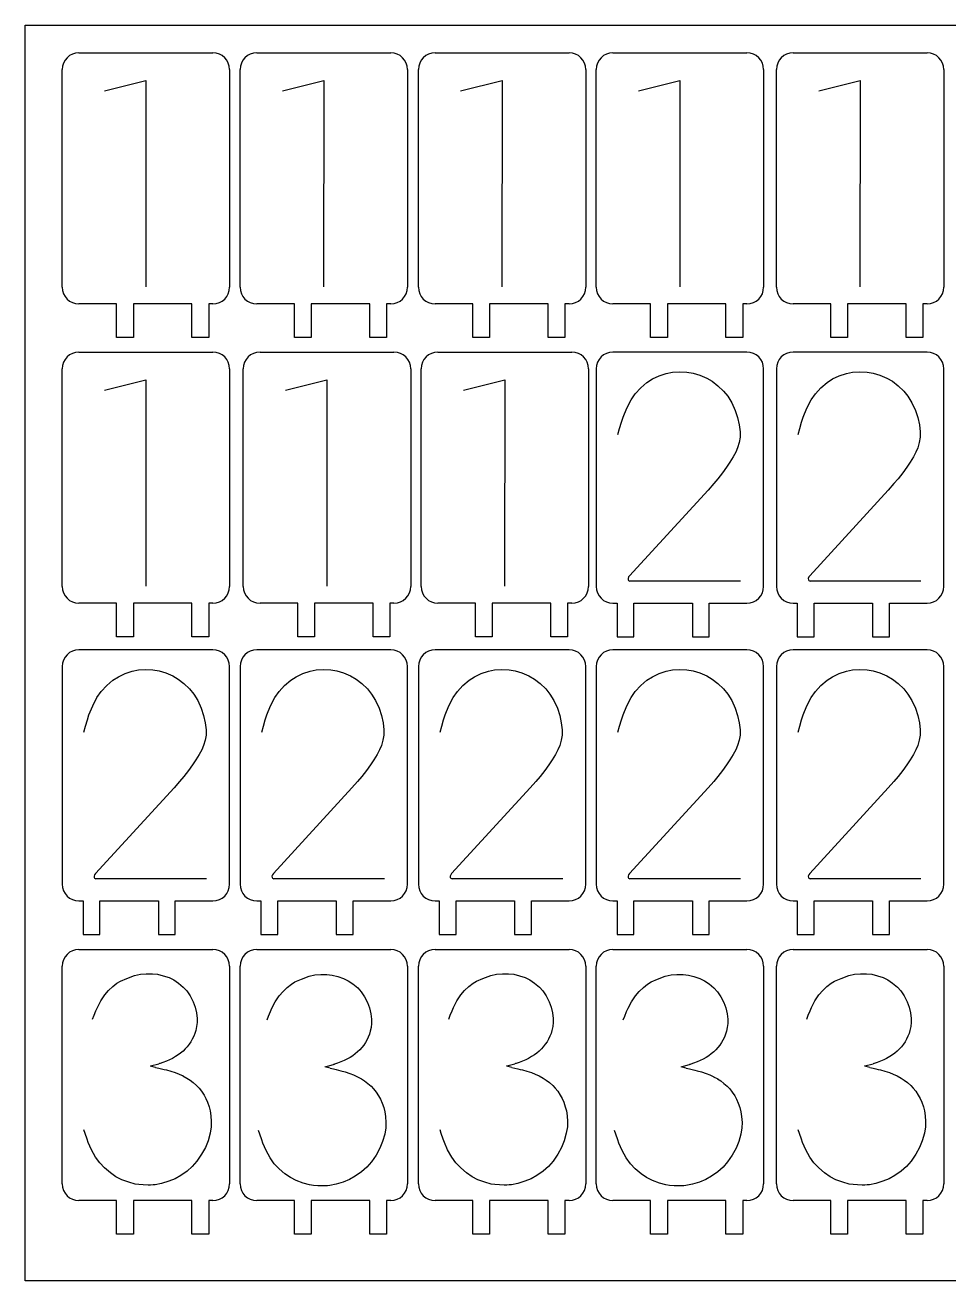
# Model space of a CAD drawing. Header units: millimetres. Extents: x 2133 to 4632, y 1065 to 2652.
# Drawn here: x 2831.2 to 3051.9, y 1555.6 to 1855.6 of the extents above; entities that cross this region are included whole.
import ezdxf

# ---------------------------------------------------------------- set-up
doc = ezdxf.new("R2010")
doc.units = ezdxf.units.MM
doc.layers.add('细实线', color=7, linetype='Continuous', lineweight=25)

msp = doc.modelspace()

# ---------------------------------------------------------------- linework, layer by layer
for points in [[(2978.315, 1768.934), (2979.772, 1770.2)], [(2979.772, 1770.2), (2981.091, 1771.053)], [(2981.091, 1771.053), (2982.686, 1771.783)], [(2982.686, 1771.783), (2984.389, 1772.365)], [(2984.389, 1772.365), (2985.862, 1772.657)], [(2985.862, 1772.657), (2987.554, 1772.751)], [(2987.554, 1772.751), (2989.32, 1772.679)], [(2989.32, 1772.679), (2990.796, 1772.436)], [(2990.796, 1772.436), (2992.412, 1771.93)], [(2992.412, 1771.93), (2994.056, 1771.239)], [(2994.056, 1771.239), (2995.381, 1770.485)], [(2995.381, 1770.485), (2996.745, 1769.42)], [(3021.359, 1768.934), (3022.815, 1770.2)], [(3022.815, 1770.2), (3024.134, 1771.053)], [(3024.134, 1771.053), (3025.73, 1771.783)], [(3025.73, 1771.783), (3027.433, 1772.365)], [(3027.433, 1772.365), (3028.905, 1772.657)], [(3028.905, 1772.657), (3030.598, 1772.751)], [(3030.598, 1772.751), (3032.364, 1772.679)], [(3032.364, 1772.679), (3033.839, 1772.436)], [(3033.839, 1772.436), (3035.456, 1771.93)], [(3035.456, 1771.93), (3037.1, 1771.239)], [(3037.1, 1771.239), (3038.424, 1770.485)], [(3038.424, 1770.485), (3039.789, 1769.42)], [(2975.972, 1766.08), (2976.991, 1767.525)], [(2976.991, 1767.525), (2978.315, 1768.934)], [(2996.745, 1769.42), (2998.084, 1768.144)], [(2998.084, 1768.144), (2999.101, 1766.907)], [(3019.016, 1766.08), (3020.035, 1767.525)], [(3020.035, 1767.525), (3021.359, 1768.934)], [(3039.789, 1769.42), (3041.128, 1768.144)], [(3041.128, 1768.144), (3042.144, 1766.907)], [(2974.063, 1761.949), (2974.944, 1764.101)], [(2974.944, 1764.101), (2975.972, 1766.08)], [(2999.101, 1766.907), (3000.04, 1765.321)], [(3000.04, 1765.321), (3000.886, 1763.496)], [(3017.107, 1761.949), (3017.987, 1764.101)], [(3017.987, 1764.101), (3019.016, 1766.08)], [(3042.144, 1766.907), (3043.084, 1765.321)], [(3043.084, 1765.321), (3043.929, 1763.496)], [(2973.675, 1760.706), (2974.063, 1761.949)], [(3000.886, 1763.496), (3001.442, 1761.814)], [(3001.442, 1761.814), (3001.815, 1760.057)], [(3016.719, 1760.706), (3017.107, 1761.949)], [(3043.929, 1763.496), (3044.486, 1761.814)], [(3044.486, 1761.814), (3044.858, 1760.057)], [(2972.842, 1757.785), (2973.256, 1759.235)], [(2973.256, 1759.235), (2973.68, 1760.722)], [(3001.815, 1760.057), (3002.024, 1758.373)], [(3002.024, 1758.373), (3002.019, 1757.11)], [(3015.885, 1757.785), (3016.299, 1759.235)], [(3016.299, 1759.235), (3016.724, 1760.722)], [(3044.858, 1760.057), (3045.068, 1758.373)], [(3045.068, 1758.373), (3045.063, 1757.11)], [(3001.811, 1755.862), (3001.451, 1754.583)], [(3002.019, 1757.11), (3001.811, 1755.862)], [(3044.854, 1755.862), (3044.494, 1754.583)], [(3045.063, 1757.11), (3044.854, 1755.862)], [(3000.389, 1752.44), (2999.603, 1751.153)], [(3001.015, 1753.566), (3000.389, 1752.44)], [(3001.451, 1754.583), (3001.015, 1753.566)], [(3043.432, 1752.44), (3042.646, 1751.153)], [(3044.058, 1753.566), (3043.432, 1752.44)], [(3044.494, 1754.583), (3044.058, 1753.566)], [(2998.825, 1749.989), (2997.858, 1748.653)], [(2999.603, 1751.153), (2998.825, 1749.989)], [(3041.869, 1749.989), (3040.901, 1748.653)], [(3042.646, 1751.153), (3041.869, 1749.989)], [(2996.746, 1747.184), (2995.722, 1746.04)], [(2997.858, 1748.653), (2996.746, 1747.184)], [(3039.789, 1747.184), (3038.765, 1746.04)], [(3040.901, 1748.653), (3039.789, 1747.184)], [(2855.101, 1700.652), (2856.804, 1701.234)], [(2856.804, 1701.234), (2858.277, 1701.526)], [(2858.277, 1701.526), (2859.969, 1701.619)], [(2859.969, 1701.619), (2861.735, 1701.548)], [(2861.735, 1701.548), (2863.211, 1701.304)], [(2863.211, 1701.304), (2864.827, 1700.799)], [(2897.594, 1700.652), (2899.297, 1701.234)], [(2899.297, 1701.234), (2900.77, 1701.526)], [(2900.77, 1701.526), (2902.462, 1701.619)], [(2902.462, 1701.619), (2904.228, 1701.548)], [(2904.228, 1701.548), (2905.704, 1701.304)], [(2905.704, 1701.304), (2907.32, 1700.799)], [(2940.193, 1700.652), (2941.896, 1701.234)], [(2941.896, 1701.234), (2943.369, 1701.526)], [(2943.369, 1701.526), (2945.061, 1701.619)], [(2945.061, 1701.619), (2946.827, 1701.548)], [(2946.827, 1701.548), (2948.303, 1701.304)], [(2948.303, 1701.304), (2949.919, 1700.799)], [(2982.686, 1700.652), (2984.389, 1701.234)], [(2984.389, 1701.234), (2985.862, 1701.526)], [(2985.862, 1701.526), (2987.554, 1701.619)], [(2987.554, 1701.619), (2989.32, 1701.548)], [(2989.32, 1701.548), (2990.796, 1701.304)], [(2990.796, 1701.304), (2992.412, 1700.799)], [(3025.73, 1700.652), (3027.433, 1701.234)], [(3027.433, 1701.234), (3028.905, 1701.526)], [(3028.905, 1701.526), (3030.598, 1701.619)], [(3030.598, 1701.619), (3032.364, 1701.548)], [(3032.364, 1701.548), (3033.839, 1701.304)], [(3033.839, 1701.304), (3035.456, 1700.799)], [(2850.73, 1697.803), (2852.187, 1699.068)], [(2852.187, 1699.068), (2853.506, 1699.921)], [(2853.506, 1699.921), (2855.101, 1700.652)], [(2864.827, 1700.799), (2866.471, 1700.108)], [(2866.471, 1700.108), (2867.796, 1699.354)], [(2867.796, 1699.354), (2869.16, 1698.288)], [(2869.16, 1698.288), (2870.499, 1697.012)], [(2893.223, 1697.803), (2894.68, 1699.068)], [(2894.68, 1699.068), (2895.999, 1699.921)], [(2895.999, 1699.921), (2897.594, 1700.652)], [(2907.32, 1700.799), (2908.964, 1700.108)], [(2908.964, 1700.108), (2910.289, 1699.354)], [(2910.289, 1699.354), (2911.653, 1698.288)], [(2911.653, 1698.288), (2912.992, 1697.012)], [(2935.822, 1697.803), (2937.279, 1699.068)], [(2937.279, 1699.068), (2938.598, 1699.921)], [(2938.598, 1699.921), (2940.193, 1700.652)], [(2949.919, 1700.799), (2951.563, 1700.108)], [(2951.563, 1700.108), (2952.888, 1699.354)], [(2952.888, 1699.354), (2954.252, 1698.288)], [(2954.252, 1698.288), (2955.591, 1697.012)], [(2978.315, 1697.803), (2979.772, 1699.068)], [(2979.772, 1699.068), (2981.091, 1699.921)], [(2981.091, 1699.921), (2982.686, 1700.652)], [(2992.412, 1700.799), (2994.056, 1700.108)], [(2994.056, 1700.108), (2995.381, 1699.354)], [(2995.381, 1699.354), (2996.745, 1698.288)], [(2996.745, 1698.288), (2998.084, 1697.012)], [(3021.359, 1697.803), (3022.815, 1699.068)], [(3022.815, 1699.068), (3024.134, 1699.921)], [(3024.134, 1699.921), (3025.73, 1700.652)], [(3035.456, 1700.799), (3037.1, 1700.108)], [(3037.1, 1700.108), (3038.424, 1699.354)], [(3038.424, 1699.354), (3039.789, 1698.288)], [(3039.789, 1698.288), (3041.128, 1697.012)], [(2848.387, 1694.949), (2849.407, 1696.393)], [(2849.407, 1696.393), (2850.73, 1697.803)], [(2870.499, 1697.012), (2871.516, 1695.775)], [(2871.516, 1695.775), (2872.455, 1694.19)], [(2890.88, 1694.949), (2891.899, 1696.393)], [(2891.899, 1696.393), (2893.223, 1697.803)], [(2912.992, 1697.012), (2914.009, 1695.775)], [(2914.009, 1695.775), (2914.948, 1694.19)], [(2933.479, 1694.949), (2934.499, 1696.393)], [(2934.499, 1696.393), (2935.822, 1697.803)], [(2955.591, 1697.012), (2956.608, 1695.775)], [(2956.608, 1695.775), (2957.547, 1694.19)], [(2975.972, 1694.949), (2976.991, 1696.393)], [(2976.991, 1696.393), (2978.315, 1697.803)], [(2998.084, 1697.012), (2999.101, 1695.775)], [(2999.101, 1695.775), (3000.04, 1694.19)], [(3019.016, 1694.949), (3020.035, 1696.393)], [(3020.035, 1696.393), (3021.359, 1697.803)], [(3041.128, 1697.012), (3042.144, 1695.775)], [(3042.144, 1695.775), (3043.084, 1694.19)], [(2846.479, 1690.817), (2847.359, 1692.97)], [(2847.359, 1692.97), (2848.387, 1694.949)], [(2872.455, 1694.19), (2873.301, 1692.365)], [(2873.301, 1692.365), (2873.857, 1690.683)], [(2888.971, 1690.817), (2889.852, 1692.97)], [(2889.852, 1692.97), (2890.88, 1694.949)], [(2914.948, 1694.19), (2915.794, 1692.365)], [(2915.794, 1692.365), (2916.35, 1690.683)], [(2931.571, 1690.817), (2932.451, 1692.97)], [(2932.451, 1692.97), (2933.479, 1694.949)], [(2957.547, 1694.19), (2958.393, 1692.365)], [(2958.393, 1692.365), (2958.949, 1690.683)], [(2974.063, 1690.817), (2974.944, 1692.97)], [(2974.944, 1692.97), (2975.972, 1694.949)], [(3000.04, 1694.19), (3000.886, 1692.365)], [(3000.886, 1692.365), (3001.442, 1690.683)], [(3017.107, 1690.817), (3017.987, 1692.97)], [(3017.987, 1692.97), (3019.016, 1694.949)], [(3043.084, 1694.19), (3043.929, 1692.365)], [(3043.929, 1692.365), (3044.486, 1690.683)], [(2845.671, 1688.104), (2846.095, 1689.591)], [(2846.09, 1689.574), (2846.479, 1690.817)], [(2873.857, 1690.683), (2874.23, 1688.926)], [(2888.164, 1688.104), (2888.588, 1689.591)], [(2888.583, 1689.574), (2888.971, 1690.817)], [(2916.35, 1690.683), (2916.723, 1688.926)], [(2930.763, 1688.104), (2931.187, 1689.591)], [(2931.182, 1689.574), (2931.571, 1690.817)], [(2958.949, 1690.683), (2959.322, 1688.926)], [(2973.256, 1688.104), (2973.68, 1689.591)], [(2973.675, 1689.574), (2974.063, 1690.817)], [(3001.442, 1690.683), (3001.815, 1688.926)], [(3016.299, 1688.104), (3016.724, 1689.591)], [(3016.719, 1689.574), (3017.107, 1690.817)], [(3044.486, 1690.683), (3044.858, 1688.926)], [(2845.257, 1686.654), (2845.671, 1688.104)], [(2874.23, 1688.926), (2874.439, 1687.242)], [(2874.439, 1687.242), (2874.435, 1685.979)], [(2887.75, 1686.654), (2888.164, 1688.104)], [(2916.723, 1688.926), (2916.932, 1687.242)], [(2916.932, 1687.242), (2916.927, 1685.979)], [(2930.349, 1686.654), (2930.763, 1688.104)], [(2959.322, 1688.926), (2959.531, 1687.242)], [(2959.531, 1687.242), (2959.527, 1685.979)], [(2972.842, 1686.654), (2973.256, 1688.104)], [(3001.815, 1688.926), (3002.024, 1687.242)], [(3002.024, 1687.242), (3002.019, 1685.979)], [(3015.885, 1686.654), (3016.299, 1688.104)], [(3044.858, 1688.926), (3045.068, 1687.242)], [(3045.068, 1687.242), (3045.063, 1685.979)], [(2873.866, 1683.451), (2873.43, 1682.434)], [(2874.226, 1684.731), (2873.866, 1683.451)], [(2874.435, 1685.979), (2874.226, 1684.731)], [(2916.358, 1683.451), (2915.923, 1682.434)], [(2916.719, 1684.731), (2916.358, 1683.451)], [(2916.927, 1685.979), (2916.719, 1684.731)], [(2958.958, 1683.451), (2958.522, 1682.434)], [(2959.318, 1684.731), (2958.958, 1683.451)], [(2959.527, 1685.979), (2959.318, 1684.731)], [(3001.451, 1683.451), (3001.015, 1682.434)], [(3001.811, 1684.731), (3001.451, 1683.451)], [(3002.019, 1685.979), (3001.811, 1684.731)], [(3044.494, 1683.451), (3044.058, 1682.434)], [(3044.854, 1684.731), (3044.494, 1683.451)], [(3045.063, 1685.979), (3044.854, 1684.731)], [(2872.018, 1680.021), (2871.241, 1678.857)], [(2872.804, 1681.309), (2872.018, 1680.021)], [(2873.43, 1682.434), (2872.804, 1681.309)], [(2914.511, 1680.021), (2913.733, 1678.857)], [(2915.297, 1681.309), (2914.511, 1680.021)], [(2915.923, 1682.434), (2915.297, 1681.309)], [(2957.11, 1680.021), (2956.333, 1678.857)], [(2957.896, 1681.309), (2957.11, 1680.021)], [(2958.522, 1682.434), (2957.896, 1681.309)], [(2999.603, 1680.021), (2998.825, 1678.857)], [(3000.389, 1681.309), (2999.603, 1680.021)], [(3001.015, 1682.434), (3000.389, 1681.309)], [(3042.646, 1680.021), (3041.869, 1678.857)], [(3043.432, 1681.309), (3042.646, 1680.021)], [(3044.058, 1682.434), (3043.432, 1681.309)], [(2870.273, 1677.522), (2869.161, 1676.052)], [(2871.241, 1678.857), (2870.273, 1677.522)], [(2912.766, 1677.522), (2911.654, 1676.052)], [(2913.733, 1678.857), (2912.766, 1677.522)], [(2955.365, 1677.522), (2954.253, 1676.052)], [(2956.333, 1678.857), (2955.365, 1677.522)], [(2997.858, 1677.522), (2996.746, 1676.052)], [(2998.825, 1678.857), (2997.858, 1677.522)], [(3040.901, 1677.522), (3039.789, 1676.052)], [(3041.869, 1678.857), (3040.901, 1677.522)], [(2869.161, 1676.052), (2868.137, 1674.909)], [(2911.654, 1676.052), (2910.63, 1674.909)], [(2954.253, 1676.052), (2953.229, 1674.909)], [(2996.746, 1676.052), (2995.722, 1674.909)], [(3039.789, 1676.052), (3038.765, 1674.909)], [(2852.14, 1625.889), (2853.141, 1626.687)], [(2853.141, 1626.687), (2853.978, 1627.179)], [(2853.978, 1627.179), (2855.519, 1627.851)], [(2855.519, 1627.851), (2857.38, 1628.537)], [(2857.38, 1628.537), (2858.754, 1628.857)], [(2858.754, 1628.857), (2860.15, 1628.967)], [(2860.15, 1628.967), (2861.639, 1628.961)], [(2861.639, 1628.961), (2862.887, 1628.821)], [(2862.887, 1628.821), (2864.229, 1628.491)], [(2864.229, 1628.491), (2865.601, 1628.017)], [(2865.601, 1628.017), (2866.721, 1627.479)], [(2866.721, 1627.479), (2867.855, 1626.715)], [(2867.855, 1626.715), (2868.99, 1625.764)], [(2893.84, 1625.699), (2894.84, 1626.497)], [(2894.84, 1626.497), (2895.678, 1626.989)], [(2895.678, 1626.989), (2897.219, 1627.661)], [(2897.219, 1627.661), (2899.08, 1628.347)], [(2899.08, 1628.347), (2900.453, 1628.666)], [(2900.453, 1628.666), (2901.849, 1628.777)], [(2901.849, 1628.777), (2903.338, 1628.77)], [(2903.338, 1628.77), (2904.586, 1628.631)], [(2904.586, 1628.631), (2905.928, 1628.301)], [(2905.928, 1628.301), (2907.301, 1627.826)], [(2907.301, 1627.826), (2908.421, 1627.289)], [(2908.421, 1627.289), (2909.554, 1626.524)], [(2909.554, 1626.524), (2910.689, 1625.573)], [(2937.232, 1625.889), (2938.233, 1626.687)], [(2938.233, 1626.687), (2939.07, 1627.179)], [(2939.07, 1627.179), (2940.611, 1627.851)], [(2940.611, 1627.851), (2942.472, 1628.537)], [(2942.472, 1628.537), (2943.846, 1628.857)], [(2943.846, 1628.857), (2945.242, 1628.967)], [(2945.242, 1628.967), (2946.731, 1628.961)], [(2946.731, 1628.961), (2947.979, 1628.821)], [(2947.979, 1628.821), (2949.321, 1628.491)], [(2949.321, 1628.491), (2950.693, 1628.017)], [(2950.693, 1628.017), (2951.813, 1627.479)], [(2951.813, 1627.479), (2952.947, 1626.715)], [(2952.947, 1626.715), (2954.082, 1625.764)], [(2978.932, 1625.699), (2979.932, 1626.497)], [(2979.932, 1626.497), (2980.77, 1626.989)], [(2980.77, 1626.989), (2982.311, 1627.661)], [(2982.311, 1627.661), (2984.172, 1628.347)], [(2984.172, 1628.347), (2985.545, 1628.666)], [(2985.545, 1628.666), (2986.941, 1628.777)], [(2986.941, 1628.777), (2988.43, 1628.77)], [(2988.43, 1628.77), (2989.678, 1628.631)], [(2989.678, 1628.631), (2991.02, 1628.301)], [(2991.02, 1628.301), (2992.393, 1627.826)], [(2992.393, 1627.826), (2993.513, 1627.289)], [(2993.513, 1627.289), (2994.646, 1626.524)], [(2994.646, 1626.524), (2995.781, 1625.573)], [(3022.769, 1625.889), (3023.769, 1626.687)], [(3023.769, 1626.687), (3024.607, 1627.179)], [(3024.607, 1627.179), (3026.148, 1627.851)], [(3026.148, 1627.851), (3028.009, 1628.537)], [(3028.009, 1628.537), (3029.382, 1628.857)], [(3029.382, 1628.857), (3030.778, 1628.967)], [(3030.778, 1628.967), (3032.268, 1628.961)], [(3032.268, 1628.961), (3033.515, 1628.821)], [(3033.515, 1628.821), (3034.857, 1628.491)], [(3034.857, 1628.491), (3036.23, 1628.017)], [(3036.23, 1628.017), (3037.35, 1627.479)], [(3037.35, 1627.479), (3038.484, 1626.715)], [(3038.484, 1626.715), (3039.618, 1625.764)], [(2849.295, 1622.441), (2850.237, 1623.876)], [(2850.237, 1623.876), (2851.134, 1624.935)], [(2851.134, 1624.935), (2852.14, 1625.889)], [(2868.99, 1625.764), (2869.836, 1624.851)], [(2869.836, 1624.851), (2870.623, 1623.663)], [(2870.623, 1623.663), (2871.337, 1622.271)], [(2890.994, 1622.25), (2891.937, 1623.686)], [(2891.937, 1623.686), (2892.833, 1624.745)], [(2892.833, 1624.745), (2893.84, 1625.699)], [(2910.689, 1625.573), (2911.536, 1624.66)], [(2911.536, 1624.66), (2912.323, 1623.472)], [(2912.323, 1623.472), (2913.036, 1622.08)], [(2934.387, 1622.441), (2935.33, 1623.876)], [(2935.33, 1623.876), (2936.226, 1624.935)], [(2936.226, 1624.935), (2937.232, 1625.889)], [(2954.082, 1625.764), (2954.928, 1624.851)], [(2954.928, 1624.851), (2955.715, 1623.663)], [(2955.715, 1623.663), (2956.429, 1622.271)], [(2976.086, 1622.25), (2977.029, 1623.686)], [(2977.029, 1623.686), (2977.925, 1624.745)], [(2977.925, 1624.745), (2978.932, 1625.699)], [(2995.781, 1625.573), (2996.628, 1624.66)], [(2996.628, 1624.66), (2997.415, 1623.472)], [(2997.415, 1623.472), (2998.128, 1622.08)], [(3019.923, 1622.441), (3020.866, 1623.876)], [(3020.866, 1623.876), (3021.762, 1624.935)], [(3021.762, 1624.935), (3022.769, 1625.889)], [(3039.618, 1625.764), (3040.465, 1624.851)], [(3040.465, 1624.851), (3041.252, 1623.663)], [(3041.252, 1623.663), (3041.965, 1622.271)], [(2847.706, 1619.028), (2848.141, 1620.111)], [(2848.141, 1620.111), (2848.484, 1620.918)], [(2848.484, 1620.918), (2849.295, 1622.441)], [(2871.337, 1622.271), (2871.814, 1620.965)], [(2871.814, 1620.965), (2872.131, 1619.595)], [(2889.84, 1619.921), (2890.183, 1620.728)], [(2890.183, 1620.728), (2890.994, 1622.25)], [(2913.036, 1622.08), (2913.514, 1620.774)], [(2913.514, 1620.774), (2913.83, 1619.405)], [(2932.798, 1619.028), (2933.233, 1620.111)], [(2933.233, 1620.111), (2933.576, 1620.918)], [(2933.576, 1620.918), (2934.387, 1622.441)], [(2956.429, 1622.271), (2956.907, 1620.965)], [(2956.907, 1620.965), (2957.223, 1619.595)], [(2974.932, 1619.921), (2975.275, 1620.728)], [(2975.275, 1620.728), (2976.086, 1622.25)], [(2998.128, 1622.08), (2998.606, 1620.774)], [(2998.606, 1620.774), (2998.922, 1619.405)], [(3018.334, 1619.028), (3018.769, 1620.111)], [(3018.769, 1620.111), (3019.112, 1620.918)], [(3019.112, 1620.918), (3019.923, 1622.441)], [(3041.965, 1622.271), (3042.443, 1620.965)], [(3042.443, 1620.965), (3042.759, 1619.595)], [(2847.345, 1618.129), (2847.706, 1619.028)], [(2872.131, 1619.595), (2872.306, 1618.267)], [(2872.298, 1617.278), (2872.175, 1616.336)], [(2872.306, 1618.267), (2872.298, 1617.278)], [(2889.044, 1617.938), (2889.405, 1618.837)], [(2889.405, 1618.837), (2889.84, 1619.921)], [(2913.83, 1619.405), (2914.005, 1618.076)], [(2913.997, 1617.088), (2913.874, 1616.146)], [(2914.005, 1618.076), (2913.997, 1617.088)], [(2932.437, 1618.129), (2932.798, 1619.028)], [(2957.223, 1619.595), (2957.398, 1618.267)], [(2957.39, 1617.278), (2957.267, 1616.336)], [(2957.398, 1618.267), (2957.39, 1617.278)], [(2974.136, 1617.938), (2974.497, 1618.837)], [(2974.497, 1618.837), (2974.932, 1619.921)], [(2998.922, 1619.405), (2999.097, 1618.076)], [(2999.089, 1617.088), (2998.966, 1616.146)], [(2999.097, 1618.076), (2999.089, 1617.088)], [(3017.973, 1618.129), (3018.334, 1619.028)], [(3042.759, 1619.595), (3042.934, 1618.267)], [(3042.927, 1617.278), (3042.803, 1616.336)], [(3042.934, 1618.267), (3042.927, 1617.278)], [(2871.494, 1614.022), (2871.148, 1613.301)], [(2871.777, 1614.709), (2871.494, 1614.022)], [(2871.987, 1615.405), (2871.777, 1614.709)], [(2872.175, 1616.336), (2871.987, 1615.405)], [(2913.476, 1614.519), (2913.193, 1613.832)], [(2913.686, 1615.215), (2913.476, 1614.519)], [(2913.874, 1616.146), (2913.686, 1615.215)], [(2956.586, 1614.022), (2956.24, 1613.301)], [(2956.869, 1614.709), (2956.586, 1614.022)], [(2957.079, 1615.405), (2956.869, 1614.709)], [(2957.267, 1616.336), (2957.079, 1615.405)], [(2998.568, 1614.519), (2998.285, 1613.832)], [(2998.778, 1615.215), (2998.568, 1614.519)], [(2998.966, 1616.146), (2998.778, 1615.215)], [(3042.122, 1614.022), (3041.777, 1613.301)], [(3042.406, 1614.709), (3042.122, 1614.022)], [(3042.616, 1615.405), (3042.406, 1614.709)], [(3042.803, 1616.336), (3042.616, 1615.405)], [(2869.928, 1611.497), (2869.482, 1610.994)], [(2870.407, 1612.115), (2869.928, 1611.497)], [(2870.816, 1612.713), (2870.407, 1612.115)], [(2871.148, 1613.301), (2870.816, 1612.713)], [(2911.628, 1611.306), (2911.181, 1610.804)], [(2912.106, 1611.924), (2911.628, 1611.306)], [(2912.515, 1612.523), (2912.106, 1611.924)], [(2912.848, 1613.111), (2912.515, 1612.523)], [(2913.193, 1613.832), (2912.848, 1613.111)], [(2955.02, 1611.497), (2954.574, 1610.994)], [(2955.499, 1612.115), (2955.02, 1611.497)], [(2955.908, 1612.713), (2955.499, 1612.115)], [(2956.24, 1613.301), (2955.908, 1612.713)], [(2996.72, 1611.306), (2996.273, 1610.804)], [(2997.198, 1611.924), (2996.72, 1611.306)], [(2997.607, 1612.523), (2997.198, 1611.924)], [(2997.94, 1613.111), (2997.607, 1612.523)], [(2998.285, 1613.832), (2997.94, 1613.111)], [(3040.557, 1611.497), (3040.11, 1610.994)], [(3041.035, 1612.115), (3040.557, 1611.497)], [(3041.444, 1612.713), (3041.035, 1612.115)], [(3041.777, 1613.301), (3041.444, 1612.713)], [(2864.983, 1608.07), (2864.121, 1607.744)], [(2865.742, 1608.392), (2864.983, 1608.07)], [(2866.406, 1608.726), (2865.742, 1608.392)], [(2867.144, 1609.148), (2866.406, 1608.726)], [(2867.789, 1609.558), (2867.144, 1609.148)], [(2868.346, 1609.975), (2867.789, 1609.558)], [(2868.954, 1610.492), (2868.346, 1609.975)], [(2869.482, 1610.994), (2868.954, 1610.492)], [(2907.441, 1608.202), (2906.682, 1607.88)], [(2908.105, 1608.536), (2907.441, 1608.202)], [(2908.843, 1608.957), (2908.105, 1608.536)], [(2909.488, 1609.367), (2908.843, 1608.957)], [(2910.045, 1609.785), (2909.488, 1609.367)], [(2910.654, 1610.302), (2910.045, 1609.785)], [(2911.181, 1610.804), (2910.654, 1610.302)], [(2950.075, 1608.07), (2949.213, 1607.744)], [(2950.834, 1608.392), (2950.075, 1608.07)], [(2951.498, 1608.726), (2950.834, 1608.392)], [(2952.236, 1609.148), (2951.498, 1608.726)], [(2952.881, 1609.558), (2952.236, 1609.148)], [(2953.438, 1609.975), (2952.881, 1609.558)], [(2954.046, 1610.492), (2953.438, 1609.975)], [(2954.574, 1610.994), (2954.046, 1610.492)], [(2992.533, 1608.202), (2991.774, 1607.88)], [(2993.197, 1608.536), (2992.533, 1608.202)], [(2993.935, 1608.957), (2993.197, 1608.536)], [(2994.58, 1609.367), (2993.935, 1608.957)], [(2995.137, 1609.785), (2994.58, 1609.367)], [(2995.746, 1610.302), (2995.137, 1609.785)], [(2996.273, 1610.804), (2995.746, 1610.302)], [(3035.611, 1608.07), (3034.75, 1607.744)], [(3036.37, 1608.392), (3035.611, 1608.07)], [(3037.034, 1608.726), (3036.37, 1608.392)], [(3037.772, 1609.148), (3037.034, 1608.726)], [(3038.417, 1609.558), (3037.772, 1609.148)], [(3038.975, 1609.975), (3038.417, 1609.558)], [(3039.583, 1610.492), (3038.975, 1609.975)], [(3040.11, 1610.994), (3039.583, 1610.492)], [(2863.161, 1606.398), (2863.827, 1606.227)], [(2863.323, 1607.481), (2863.164, 1607.436)], [(2863.475, 1607.527), (2863.323, 1607.481)], [(2864.121, 1607.744), (2863.458, 1607.522)], [(2863.827, 1606.227), (2864.408, 1606.087)], [(2864.408, 1606.087), (2864.964, 1605.956)], [(2864.964, 1605.956), (2866.013, 1605.672)], [(2866.013, 1605.672), (2867.105, 1605.322)], [(2867.105, 1605.322), (2868, 1604.982)], [(2904.861, 1606.207), (2905.527, 1606.036)], [(2905.022, 1607.291), (2904.863, 1607.245)], [(2905.174, 1607.337), (2905.022, 1607.291)], [(2905.821, 1607.554), (2905.157, 1607.331)], [(2905.527, 1606.036), (2906.107, 1605.897)], [(2906.682, 1607.88), (2905.821, 1607.554)], [(2906.107, 1605.897), (2906.664, 1605.766)], [(2906.664, 1605.766), (2907.712, 1605.482)], [(2907.712, 1605.482), (2908.804, 1605.131)], [(2908.804, 1605.131), (2909.7, 1604.792)], [(2948.253, 1606.398), (2948.919, 1606.227)], [(2948.415, 1607.481), (2948.256, 1607.436)], [(2948.567, 1607.527), (2948.415, 1607.481)], [(2949.213, 1607.744), (2948.55, 1607.522)], [(2948.919, 1606.227), (2949.5, 1606.087)], [(2949.5, 1606.087), (2950.056, 1605.956)], [(2950.056, 1605.956), (2951.105, 1605.672)], [(2951.105, 1605.672), (2952.197, 1605.322)], [(2952.197, 1605.322), (2953.092, 1604.982)], [(2989.953, 1606.207), (2990.619, 1606.036)], [(2990.114, 1607.291), (2989.955, 1607.245)], [(2990.266, 1607.337), (2990.114, 1607.291)], [(2990.913, 1607.554), (2990.249, 1607.331)], [(2990.619, 1606.036), (2991.199, 1605.897)], [(2991.774, 1607.88), (2990.913, 1607.554)], [(2991.199, 1605.897), (2991.756, 1605.766)], [(2991.756, 1605.766), (2992.804, 1605.482)], [(2992.804, 1605.482), (2993.896, 1605.131)], [(2993.896, 1605.131), (2994.792, 1604.792)], [(3033.79, 1606.398), (3034.456, 1606.227)], [(3033.951, 1607.481), (3033.792, 1607.436)], [(3034.103, 1607.527), (3033.951, 1607.481)], [(3034.75, 1607.744), (3034.086, 1607.522)], [(3034.456, 1606.227), (3035.036, 1606.087)], [(3035.036, 1606.087), (3035.593, 1605.956)], [(3035.593, 1605.956), (3036.641, 1605.672)], [(3036.641, 1605.672), (3037.733, 1605.322)], [(3037.733, 1605.322), (3038.629, 1604.982)], [(2868, 1604.982), (2868.944, 1604.534)], [(2868.915, 1604.548), (2869.894, 1604.013)], [(2869.862, 1604.031), (2870.627, 1603.547)], [(2870.627, 1603.547), (2871.39, 1602.953)], [(2871.39, 1602.953), (2872.165, 1602.262)], [(2872.165, 1602.262), (2872.783, 1601.62)], [(2909.7, 1604.792), (2910.644, 1604.344)], [(2910.615, 1604.357), (2911.593, 1603.823)], [(2911.562, 1603.84), (2912.326, 1603.356)], [(2912.326, 1603.356), (2913.09, 1602.763)], [(2913.09, 1602.763), (2913.864, 1602.071)], [(2913.864, 1602.071), (2914.483, 1601.429)], [(2953.092, 1604.982), (2954.036, 1604.534)], [(2954.007, 1604.548), (2954.986, 1604.013)], [(2954.954, 1604.031), (2955.719, 1603.547)], [(2955.719, 1603.547), (2956.483, 1602.953)], [(2956.483, 1602.953), (2957.257, 1602.262)], [(2957.257, 1602.262), (2957.875, 1601.62)], [(2994.792, 1604.792), (2995.736, 1604.344)], [(2995.707, 1604.357), (2996.685, 1603.823)], [(2996.654, 1603.84), (2997.418, 1603.356)], [(2997.418, 1603.356), (2998.182, 1602.763)], [(2998.182, 1602.763), (2998.956, 1602.071)], [(2998.956, 1602.071), (2999.575, 1601.429)], [(3038.629, 1604.982), (3039.573, 1604.534)], [(3039.544, 1604.548), (3040.523, 1604.013)], [(3040.491, 1604.031), (3041.255, 1603.547)], [(3041.255, 1603.547), (3042.019, 1602.953)], [(3042.019, 1602.953), (3042.793, 1602.262)], [(3042.793, 1602.262), (3043.412, 1601.62)], [(2872.783, 1601.62), (2873.374, 1600.859)], [(2873.374, 1600.859), (2873.96, 1599.979)], [(2873.96, 1599.979), (2874.412, 1599.171)], [(2874.412, 1599.171), (2874.81, 1598.236)], [(2914.483, 1601.429), (2915.074, 1600.668)], [(2915.074, 1600.668), (2915.659, 1599.788)], [(2915.659, 1599.788), (2916.111, 1598.981)], [(2957.875, 1601.62), (2958.466, 1600.859)], [(2958.466, 1600.859), (2959.052, 1599.979)], [(2959.052, 1599.979), (2959.504, 1599.171)], [(2959.504, 1599.171), (2959.902, 1598.236)], [(2999.575, 1601.429), (3000.166, 1600.668)], [(3000.166, 1600.668), (3000.751, 1599.788)], [(3000.751, 1599.788), (3001.203, 1598.981)], [(3043.412, 1601.62), (3044.003, 1600.859)], [(3044.003, 1600.859), (3044.588, 1599.979)], [(3044.588, 1599.979), (3045.04, 1599.171)], [(3045.04, 1599.171), (3045.439, 1598.236)], [(2874.81, 1598.236), (2875.186, 1597.154)], [(2875.186, 1597.154), (2875.449, 1596.184)], [(2875.449, 1596.184), (2875.617, 1595.024)], [(2916.111, 1598.981), (2916.51, 1598.046)], [(2916.51, 1598.046), (2916.886, 1596.963)], [(2916.886, 1596.963), (2917.148, 1595.994)], [(2959.902, 1598.236), (2960.278, 1597.154)], [(2960.278, 1597.154), (2960.541, 1596.184)], [(2960.541, 1596.184), (2960.709, 1595.024)], [(3001.203, 1598.981), (3001.602, 1598.046)], [(3001.602, 1598.046), (3001.978, 1596.963)], [(3001.978, 1596.963), (3002.24, 1595.994)], [(3045.439, 1598.236), (3045.815, 1597.154)], [(3045.815, 1597.154), (3046.078, 1596.184)], [(3046.078, 1596.184), (3046.245, 1595.024)], [(2875.617, 1595.024), (2875.7, 1593.634)], [(2875.7, 1593.634), (2875.679, 1592.339)], [(2917.148, 1595.994), (2917.316, 1594.833)], [(2917.316, 1594.833), (2917.399, 1593.444)], [(2917.399, 1593.444), (2917.378, 1592.149)], [(2960.709, 1595.024), (2960.792, 1593.634)], [(2960.792, 1593.634), (2960.771, 1592.339)], [(3002.24, 1595.994), (3002.408, 1594.833)], [(3002.408, 1594.833), (3002.491, 1593.444)], [(3002.491, 1593.444), (3002.47, 1592.149)], [(3046.245, 1595.024), (3046.329, 1593.634)], [(3046.329, 1593.634), (3046.307, 1592.339)], [(2845.562, 1590.79), (2845.272, 1591.654)], [(2846.041, 1589.43), (2845.559, 1590.799)], [(2875.428, 1590.826), (2874.926, 1589.068)], [(2875.679, 1592.339), (2875.428, 1590.826)], [(2887.262, 1590.6), (2886.971, 1591.464)], [(2887.741, 1589.24), (2887.259, 1590.609)], [(2917.128, 1590.636), (2916.625, 1588.877)], [(2917.378, 1592.149), (2917.128, 1590.636)], [(2930.655, 1590.79), (2930.364, 1591.654)], [(2931.133, 1589.43), (2930.651, 1590.799)], [(2960.52, 1590.826), (2960.018, 1589.068)], [(2960.771, 1592.339), (2960.52, 1590.826)], [(2972.354, 1590.6), (2972.063, 1591.464)], [(2972.833, 1589.24), (2972.351, 1590.609)], [(3002.22, 1590.636), (3001.717, 1588.877)], [(3002.47, 1592.149), (3002.22, 1590.636)], [(3016.191, 1590.79), (3015.9, 1591.654)], [(3016.67, 1589.43), (3016.188, 1590.799)], [(3046.057, 1590.826), (3045.554, 1589.068)], [(3046.307, 1592.339), (3046.057, 1590.826)], [(2846.309, 1588.672), (2846.041, 1589.431)], [(2847.075, 1586.918), (2846.309, 1588.672)], [(2874.277, 1587.442), (2873.376, 1585.827)], [(2874.926, 1589.068), (2874.277, 1587.442)], [(2888.008, 1588.482), (2887.741, 1589.24)], [(2888.775, 1586.727), (2888.008, 1588.482)], [(2915.977, 1587.251), (2915.075, 1585.637)], [(2916.625, 1588.877), (2915.977, 1587.251)], [(2931.401, 1588.672), (2931.133, 1589.431)], [(2932.167, 1586.918), (2931.401, 1588.672)], [(2959.369, 1587.442), (2958.468, 1585.827)], [(2960.018, 1589.068), (2959.369, 1587.442)], [(2973.1, 1588.482), (2972.833, 1589.24)], [(2973.867, 1586.727), (2973.1, 1588.482)], [(3001.069, 1587.251), (3000.167, 1585.637)], [(3001.717, 1588.877), (3001.069, 1587.251)], [(3016.938, 1588.672), (3016.67, 1589.431)], [(3017.704, 1586.918), (3016.938, 1588.672)], [(3044.906, 1587.442), (3044.004, 1585.827)], [(3045.554, 1589.068), (3044.906, 1587.442)], [(2848.058, 1585.148), (2847.075, 1586.918)], [(2849.047, 1583.743), (2848.058, 1585.148)], [(2872.252, 1584.198), (2871.166, 1582.928)], [(2873.376, 1585.827), (2872.252, 1584.198)], [(2889.758, 1584.958), (2888.775, 1586.727)], [(2890.746, 1583.552), (2889.758, 1584.958)], [(2913.952, 1584.008), (2912.865, 1582.738)], [(2915.075, 1585.637), (2913.952, 1584.008)], [(2933.15, 1585.148), (2932.167, 1586.918)], [(2934.139, 1583.743), (2933.15, 1585.148)], [(2957.344, 1584.198), (2956.258, 1582.928)], [(2958.468, 1585.827), (2957.344, 1584.198)], [(2974.85, 1584.958), (2973.867, 1586.727)], [(2975.838, 1583.552), (2974.85, 1584.958)], [(2999.044, 1584.008), (2997.957, 1582.738)], [(3000.167, 1585.637), (2999.044, 1584.008)], [(3018.687, 1585.148), (3017.704, 1586.918)], [(3019.675, 1583.743), (3018.687, 1585.148)], [(3042.881, 1584.198), (3041.794, 1582.928)], [(3044.004, 1585.827), (3042.881, 1584.198)], [(2850.192, 1582.548), (2849.047, 1583.743)], [(2851.59, 1581.351), (2850.192, 1582.548)], [(2852.909, 1580.442), (2851.59, 1581.351)], [(2869.897, 1581.823), (2868.405, 1580.753)], [(2871.166, 1582.928), (2869.897, 1581.823)], [(2891.891, 1582.358), (2890.746, 1583.552)], [(2893.29, 1581.161), (2891.891, 1582.358)], [(2894.609, 1580.251), (2893.29, 1581.161)], [(2911.597, 1581.632), (2910.105, 1580.563)], [(2912.865, 1582.738), (2911.597, 1581.632)], [(2935.284, 1582.548), (2934.139, 1583.743)], [(2936.683, 1581.351), (2935.284, 1582.548)], [(2938.001, 1580.442), (2936.683, 1581.351)], [(2954.99, 1581.823), (2953.497, 1580.753)], [(2956.258, 1582.928), (2954.99, 1581.823)], [(2976.983, 1582.358), (2975.838, 1583.552)], [(2978.382, 1581.161), (2976.983, 1582.358)], [(2979.701, 1580.251), (2978.382, 1581.161)], [(2996.689, 1581.632), (2995.197, 1580.563)], [(2997.957, 1582.738), (2996.689, 1581.632)], [(3020.82, 1582.548), (3019.675, 1583.743)], [(3022.219, 1581.351), (3020.82, 1582.548)], [(3023.538, 1580.442), (3022.219, 1581.351)], [(3040.526, 1581.823), (3039.034, 1580.753)], [(3041.794, 1582.928), (3040.526, 1581.823)], [(2854.315, 1579.752), (2852.909, 1580.442)], [(2855.972, 1579.125), (2854.315, 1579.752)], [(2857.478, 1578.718), (2855.972, 1579.125)], [(2858.384, 1578.583), (2857.478, 1578.718)], [(2859.458, 1578.497), (2858.384, 1578.583)], [(2860.58, 1578.468), (2859.458, 1578.497)], [(2861.202, 1578.478), (2860.58, 1578.468)], [(2861.789, 1578.509), (2861.202, 1578.478)], [(2862.312, 1578.56), (2861.789, 1578.509)], [(2863.84, 1578.863), (2862.312, 1578.56)], [(2865.544, 1579.369), (2863.84, 1578.863)], [(2867.036, 1579.966), (2865.544, 1579.369)], [(2868.405, 1580.753), (2867.036, 1579.966)], [(2896.014, 1579.561), (2894.609, 1580.251)], [(2897.671, 1578.935), (2896.014, 1579.561)], [(2899.177, 1578.527), (2897.671, 1578.935)], [(2900.083, 1578.393), (2899.177, 1578.527)], [(2901.158, 1578.307), (2900.083, 1578.393)], [(2902.279, 1578.278), (2901.158, 1578.307)], [(2902.901, 1578.288), (2902.279, 1578.278)], [(2903.488, 1578.319), (2902.901, 1578.288)], [(2904.011, 1578.37), (2903.488, 1578.319)], [(2905.539, 1578.672), (2904.011, 1578.37)], [(2907.243, 1579.178), (2905.539, 1578.672)], [(2908.735, 1579.776), (2907.243, 1579.178)], [(2910.105, 1580.563), (2908.735, 1579.776)], [(2939.407, 1579.752), (2938.001, 1580.442)], [(2941.064, 1579.125), (2939.407, 1579.752)], [(2942.57, 1578.718), (2941.064, 1579.125)], [(2943.476, 1578.583), (2942.57, 1578.718)], [(2944.55, 1578.497), (2943.476, 1578.583)], [(2945.672, 1578.468), (2944.55, 1578.497)], [(2946.294, 1578.478), (2945.672, 1578.468)], [(2946.881, 1578.509), (2946.294, 1578.478)], [(2947.404, 1578.56), (2946.881, 1578.509)], [(2948.932, 1578.863), (2947.404, 1578.56)], [(2950.636, 1579.369), (2948.932, 1578.863)], [(2952.128, 1579.966), (2950.636, 1579.369)], [(2953.497, 1580.753), (2952.128, 1579.966)], [(2981.106, 1579.561), (2979.701, 1580.251)], [(2982.763, 1578.935), (2981.106, 1579.561)], [(2984.269, 1578.527), (2982.763, 1578.935)], [(2985.175, 1578.393), (2984.269, 1578.527)], [(2986.25, 1578.307), (2985.175, 1578.393)], [(2987.371, 1578.278), (2986.25, 1578.307)], [(2987.993, 1578.288), (2987.371, 1578.278)], [(2988.58, 1578.319), (2987.993, 1578.288)], [(2989.103, 1578.37), (2988.58, 1578.319)], [(2990.631, 1578.672), (2989.103, 1578.37)], [(2992.335, 1579.178), (2990.631, 1578.672)], [(2993.827, 1579.776), (2992.335, 1579.178)], [(2995.197, 1580.563), (2993.827, 1579.776)], [(3024.943, 1579.752), (3023.538, 1580.442)], [(3026.6, 1579.125), (3024.943, 1579.752)], [(3028.106, 1578.718), (3026.6, 1579.125)], [(3029.012, 1578.583), (3028.106, 1578.718)], [(3030.087, 1578.497), (3029.012, 1578.583)], [(3031.208, 1578.468), (3030.087, 1578.497)], [(3031.83, 1578.478), (3031.208, 1578.468)], [(3032.417, 1578.509), (3031.83, 1578.478)], [(3032.941, 1578.56), (3032.417, 1578.509)], [(3034.469, 1578.863), (3032.941, 1578.56)], [(3036.173, 1579.369), (3034.469, 1578.863)], [(3037.664, 1579.966), (3036.173, 1579.369)], [(3039.034, 1580.753), (3037.664, 1579.966)]]:
    msp.add_lwpolyline(points)
at = {"layer": '细实线'}
for p, q in [((2844.077, 1848.968), (2876.077, 1848.968)), ((2886.569, 1848.968), (2918.569, 1848.968)), ((2929.169, 1848.968), (2961.169, 1848.968)), ((2971.662, 1848.968), (3003.662, 1848.968)), ((3014.705, 1848.968), (3046.705, 1848.968)), ((2840.077, 1792.968), (2840.077, 1844.968)), ((2850.183, 1839.838), (2860.077, 1842.325)), ((2860.077, 1842.325), (2860.028, 1793.035)), ((2880.077, 1844.968), (2880.077, 1792.968)), ((2882.569, 1792.968), (2882.569, 1844.968)), ((2892.675, 1839.838), (2902.57, 1842.325)), ((2902.57, 1842.325), (2902.521, 1793.035)), ((2922.569, 1844.968), (2922.569, 1792.968)), ((2925.169, 1792.968), (2925.169, 1844.968)), ((2935.275, 1839.838), (2945.169, 1842.325)), ((2945.169, 1842.325), (2945.12, 1793.035)), ((2965.169, 1844.968), (2965.169, 1792.968)), ((2967.662, 1792.968), (2967.662, 1844.968)), ((2977.767, 1839.838), (2987.662, 1842.325)), ((2987.662, 1842.325), (2987.613, 1793.035)), ((3007.662, 1844.968), (3007.662, 1792.968)), ((3010.705, 1792.968), (3010.705, 1844.968)), ((3020.811, 1839.838), (3030.706, 1842.325)), ((3030.706, 1842.325), (3030.657, 1793.035)), ((3050.705, 1844.968), (3050.705, 1792.968)), ((2853.077, 1788.968), (2844.077, 1788.968)), ((2853.077, 1780.968), (2853.077, 1788.968)), ((2871.077, 1788.968), (2857.077, 1788.968)), ((2857.077, 1788.968), (2857.077, 1780.968)), ((2871.077, 1780.968), (2871.077, 1788.968)), ((2876.077, 1788.968), (2875.077, 1788.968)), ((2875.077, 1788.968), (2875.077, 1780.968)), ((2895.569, 1788.968), (2886.569, 1788.968)), ((2895.569, 1780.968), (2895.569, 1788.968)), ((2913.569, 1788.968), (2899.569, 1788.968)), ((2899.569, 1788.968), (2899.569, 1780.968)), ((2913.569, 1780.968), (2913.569, 1788.968)), ((2918.569, 1788.968), (2917.569, 1788.968)), ((2917.569, 1788.968), (2917.569, 1780.968)), ((2938.169, 1788.968), (2929.169, 1788.968)), ((2938.169, 1780.968), (2938.169, 1788.968)), ((2956.169, 1788.968), (2942.169, 1788.968)), ((2942.169, 1788.968), (2942.169, 1780.968)), ((2956.169, 1780.968), (2956.169, 1788.968)), ((2961.169, 1788.968), (2960.169, 1788.968)), ((2960.169, 1788.968), (2960.169, 1780.968)), ((2980.662, 1788.968), (2971.662, 1788.968)), ((2980.662, 1780.968), (2980.662, 1788.968)), ((2998.662, 1788.968), (2984.662, 1788.968)), ((2984.662, 1788.968), (2984.662, 1780.968)), ((2998.662, 1780.968), (2998.662, 1788.968)), ((3003.662, 1788.968), (3002.662, 1788.968)), ((3002.662, 1788.968), (3002.662, 1780.968)), ((3023.705, 1788.968), (3014.705, 1788.968)), ((3023.705, 1780.968), (3023.705, 1788.968)), ((3041.705, 1788.968), (3027.705, 1788.968)), ((3027.705, 1788.968), (3027.705, 1780.968)), ((3041.705, 1780.968), (3041.705, 1788.968)), ((3046.705, 1788.968), (3045.705, 1788.968)), ((3045.705, 1788.968), (3045.705, 1780.968)), ((2857.077, 1780.968), (2853.077, 1780.968)), ((2875.077, 1780.968), (2871.077, 1780.968)), ((2899.569, 1780.968), (2895.569, 1780.968)), ((2917.569, 1780.968), (2913.569, 1780.968)), ((2942.169, 1780.968), (2938.169, 1780.968)), ((2960.169, 1780.968), (2956.169, 1780.968)), ((2984.662, 1780.968), (2980.662, 1780.968)), ((3002.662, 1780.968), (2998.662, 1780.968)), ((3027.705, 1780.968), (3023.705, 1780.968)), ((3045.705, 1780.968), (3041.705, 1780.968)), ((2844.077, 1777.474), (2876.077, 1777.474)), ((2887.34, 1777.474), (2919.34, 1777.474)), ((2929.833, 1777.474), (2961.833, 1777.474)), ((3003.662, 1777.474), (2971.662, 1777.474)), ((3046.705, 1777.474), (3014.705, 1777.474)), ((2840.077, 1721.474), (2840.077, 1773.474)), ((2880.077, 1773.474), (2880.077, 1721.474)), ((2883.34, 1721.474), (2883.34, 1773.474)), ((2923.34, 1773.474), (2923.34, 1721.474)), ((2925.833, 1721.474), (2925.833, 1773.474)), ((2965.833, 1773.474), (2965.833, 1721.474)), ((2967.662, 1773.474), (2967.662, 1721.474)), ((3007.662, 1721.474), (3007.662, 1773.474)), ((3010.705, 1773.474), (3010.705, 1721.474)), ((3050.705, 1721.474), (3050.705, 1773.474)), ((2850.183, 1768.344), (2860.077, 1770.83)), ((2860.077, 1770.83), (2860.028, 1721.541)), ((2893.446, 1768.344), (2903.341, 1770.83)), ((2903.341, 1770.83), (2903.292, 1721.541)), ((2935.939, 1768.344), (2945.834, 1770.83)), ((2945.834, 1770.83), (2945.785, 1721.541)), ((2995.722, 1746.04), (2994.389, 1744.478)), ((3038.765, 1746.04), (3037.432, 1744.478)), ((2975.617, 1724.009), (2994.389, 1744.478)), ((3018.661, 1724.009), (3037.432, 1744.478)), ((2975.406, 1723.737), (2975.266, 1723.397)), ((2975.266, 1723.397), (2975.3, 1723.071)), ((2975.3, 1723.071), (2975.391, 1722.897)), ((2975.391, 1722.897), (2975.544, 1722.806)), ((2975.617, 1724.009), (2975.406, 1723.737)), ((2975.544, 1722.806), (2975.73, 1722.776)), ((3002.155, 1722.776), (2975.73, 1722.776)), ((3018.449, 1723.737), (3018.31, 1723.397)), ((3018.31, 1723.397), (3018.344, 1723.071)), ((3018.344, 1723.071), (3018.434, 1722.897)), ((3018.434, 1722.897), (3018.587, 1722.806)), ((3018.661, 1724.009), (3018.449, 1723.737)), ((3018.587, 1722.806), (3018.773, 1722.776)), ((3045.199, 1722.776), (3018.773, 1722.776)), ((2853.077, 1717.474), (2844.077, 1717.474)), ((2853.077, 1709.474), (2853.077, 1717.474)), ((2871.077, 1717.474), (2857.077, 1717.474)), ((2857.077, 1717.474), (2857.077, 1709.474)), ((2871.077, 1709.474), (2871.077, 1717.474)), ((2876.077, 1717.474), (2875.077, 1717.474)), ((2875.077, 1717.474), (2875.077, 1709.474)), ((2896.34, 1717.474), (2887.34, 1717.474)), ((2896.34, 1709.474), (2896.34, 1717.474)), ((2914.34, 1717.474), (2900.34, 1717.474)), ((2900.34, 1717.474), (2900.34, 1709.474)), ((2914.34, 1709.474), (2914.34, 1717.474)), ((2919.34, 1717.474), (2918.34, 1717.474)), ((2918.34, 1717.474), (2918.34, 1709.474)), ((2938.833, 1717.474), (2929.833, 1717.474)), ((2938.833, 1709.474), (2938.833, 1717.474)), ((2956.833, 1717.474), (2942.833, 1717.474)), ((2942.833, 1717.474), (2942.833, 1709.474)), ((2956.833, 1709.474), (2956.833, 1717.474)), ((2961.833, 1717.474), (2960.833, 1717.474)), ((2960.833, 1717.474), (2960.833, 1709.474)), ((2971.662, 1717.474), (2972.662, 1717.474)), ((2972.662, 1717.474), (2972.662, 1709.474)), ((2976.662, 1709.474), (2976.662, 1717.474)), ((2976.662, 1717.474), (2990.662, 1717.474)), ((2990.662, 1717.474), (2990.662, 1709.474)), ((2994.662, 1709.474), (2994.662, 1717.474)), ((2994.662, 1717.474), (3003.662, 1717.474)), ((3014.705, 1717.474), (3015.705, 1717.474)), ((3015.705, 1717.474), (3015.705, 1709.474)), ((3019.705, 1709.474), (3019.705, 1717.474)), ((3019.705, 1717.474), (3033.705, 1717.474)), ((3033.705, 1717.474), (3033.705, 1709.474)), ((3037.705, 1709.474), (3037.705, 1717.474)), ((3037.705, 1717.474), (3046.705, 1717.474)), ((2857.077, 1709.474), (2853.077, 1709.474)), ((2875.077, 1709.474), (2871.077, 1709.474)), ((2900.34, 1709.474), (2896.34, 1709.474)), ((2918.34, 1709.474), (2914.34, 1709.474)), ((2942.833, 1709.474), (2938.833, 1709.474)), ((2960.833, 1709.474), (2956.833, 1709.474)), ((2972.662, 1709.474), (2976.662, 1709.474)), ((2990.662, 1709.474), (2994.662, 1709.474)), ((3015.705, 1709.474), (3019.705, 1709.474)), ((3033.705, 1709.474), (3037.705, 1709.474)), ((2876.077, 1706.342), (2844.077, 1706.342)), ((2918.569, 1706.342), (2886.569, 1706.342)), ((2961.169, 1706.342), (2929.169, 1706.342)), ((3003.662, 1706.342), (2971.662, 1706.342)), ((3046.705, 1706.342), (3014.705, 1706.342)), ((2840.077, 1702.342), (2840.077, 1650.342)), ((2880.077, 1650.342), (2880.077, 1702.342)), ((2882.569, 1702.342), (2882.569, 1650.342)), ((2922.569, 1650.342), (2922.569, 1702.342)), ((2925.169, 1702.342), (2925.169, 1650.342)), ((2965.169, 1650.342), (2965.169, 1702.342)), ((2967.662, 1702.342), (2967.662, 1650.342)), ((3007.662, 1650.342), (3007.662, 1702.342)), ((3010.705, 1702.342), (3010.705, 1650.342)), ((3050.705, 1650.342), (3050.705, 1702.342)), ((2868.137, 1674.909), (2866.804, 1673.347)), ((2910.63, 1674.909), (2909.296, 1673.347)), ((2953.229, 1674.909), (2951.896, 1673.347)), ((2995.722, 1674.909), (2994.389, 1673.347)), ((3038.765, 1674.909), (3037.432, 1673.347)), ((2848.032, 1652.878), (2866.804, 1673.347)), ((2890.525, 1652.878), (2909.296, 1673.347)), ((2933.124, 1652.878), (2951.896, 1673.347)), ((2975.617, 1652.878), (2994.389, 1673.347)), ((3018.661, 1652.878), (3037.432, 1673.347)), ((2847.821, 1652.605), (2847.681, 1652.266)), ((2847.681, 1652.266), (2847.715, 1651.939)), ((2847.715, 1651.939), (2847.806, 1651.765)), ((2847.806, 1651.765), (2847.959, 1651.675)), ((2848.032, 1652.878), (2847.821, 1652.605)), ((2847.959, 1651.675), (2848.145, 1651.644)), ((2874.57, 1651.644), (2848.145, 1651.644)), ((2890.314, 1652.605), (2890.174, 1652.266)), ((2890.174, 1652.266), (2890.208, 1651.939)), ((2890.208, 1651.939), (2890.299, 1651.765)), ((2890.299, 1651.765), (2890.452, 1651.675)), ((2890.525, 1652.878), (2890.314, 1652.605)), ((2890.452, 1651.675), (2890.638, 1651.644)), ((2917.063, 1651.644), (2890.638, 1651.644)), ((2932.913, 1652.605), (2932.773, 1652.266)), ((2932.773, 1652.266), (2932.807, 1651.939)), ((2932.807, 1651.939), (2932.898, 1651.765)), ((2932.898, 1651.765), (2933.051, 1651.675)), ((2933.124, 1652.878), (2932.913, 1652.605)), ((2933.051, 1651.675), (2933.237, 1651.644)), ((2959.662, 1651.644), (2933.237, 1651.644)), ((2975.406, 1652.605), (2975.266, 1652.266)), ((2975.266, 1652.266), (2975.3, 1651.939)), ((2975.3, 1651.939), (2975.391, 1651.765)), ((2975.391, 1651.765), (2975.544, 1651.675)), ((2975.617, 1652.878), (2975.406, 1652.605)), ((2975.544, 1651.675), (2975.73, 1651.644)), ((3002.155, 1651.644), (2975.73, 1651.644)), ((3018.449, 1652.605), (3018.31, 1652.266)), ((3018.31, 1652.266), (3018.344, 1651.939)), ((3018.344, 1651.939), (3018.434, 1651.765)), ((3018.434, 1651.765), (3018.587, 1651.675)), ((3018.661, 1652.878), (3018.449, 1652.605)), ((3018.587, 1651.675), (3018.773, 1651.644)), ((3045.199, 1651.644), (3018.773, 1651.644)), ((2844.077, 1646.342), (2845.077, 1646.342)), ((2845.077, 1646.342), (2845.077, 1638.342)), ((2849.077, 1638.342), (2849.077, 1646.342)), ((2849.077, 1646.342), (2863.077, 1646.342)), ((2863.077, 1646.342), (2863.077, 1638.342)), ((2867.077, 1638.342), (2867.077, 1646.342)), ((2867.077, 1646.342), (2876.077, 1646.342)), ((2886.569, 1646.342), (2887.569, 1646.342)), ((2887.569, 1646.342), (2887.569, 1638.342)), ((2891.569, 1638.342), (2891.569, 1646.342)), ((2891.569, 1646.342), (2905.569, 1646.342)), ((2905.569, 1646.342), (2905.569, 1638.342)), ((2909.569, 1638.342), (2909.569, 1646.342)), ((2909.569, 1646.342), (2918.569, 1646.342)), ((2929.169, 1646.342), (2930.169, 1646.342)), ((2930.169, 1646.342), (2930.169, 1638.342)), ((2934.169, 1638.342), (2934.169, 1646.342)), ((2934.169, 1646.342), (2948.169, 1646.342)), ((2948.169, 1646.342), (2948.169, 1638.342)), ((2952.169, 1638.342), (2952.169, 1646.342)), ((2952.169, 1646.342), (2961.169, 1646.342)), ((2971.662, 1646.342), (2972.662, 1646.342)), ((2972.662, 1646.342), (2972.662, 1638.342)), ((2976.662, 1638.342), (2976.662, 1646.342)), ((2976.662, 1646.342), (2990.662, 1646.342)), ((2990.662, 1646.342), (2990.662, 1638.342)), ((2994.662, 1638.342), (2994.662, 1646.342)), ((2994.662, 1646.342), (3003.662, 1646.342)), ((3014.705, 1646.342), (3015.705, 1646.342)), ((3015.705, 1646.342), (3015.705, 1638.342)), ((3019.705, 1638.342), (3019.705, 1646.342)), ((3019.705, 1646.342), (3033.705, 1646.342)), ((3033.705, 1646.342), (3033.705, 1638.342)), ((3037.705, 1638.342), (3037.705, 1646.342)), ((3037.705, 1646.342), (3046.705, 1646.342)), ((2845.077, 1638.342), (2849.077, 1638.342)), ((2863.077, 1638.342), (2867.077, 1638.342)), ((2887.569, 1638.342), (2891.569, 1638.342)), ((2905.569, 1638.342), (2909.569, 1638.342)), ((2930.169, 1638.342), (2934.169, 1638.342)), ((2948.169, 1638.342), (2952.169, 1638.342)), ((2972.662, 1638.342), (2976.662, 1638.342)), ((2990.662, 1638.342), (2994.662, 1638.342)), ((3015.705, 1638.342), (3019.705, 1638.342)), ((3033.705, 1638.342), (3037.705, 1638.342)), ((2844.077, 1634.749), (2876.077, 1634.749)), ((2886.569, 1634.749), (2918.569, 1634.749)), ((2929.169, 1634.749), (2961.169, 1634.749)), ((2971.662, 1634.749), (3003.662, 1634.749)), ((3014.705, 1634.749), (3046.705, 1634.749)), ((2840.077, 1578.749), (2840.077, 1630.749)), ((2880.077, 1630.749), (2880.077, 1578.749)), ((2882.569, 1578.749), (2882.569, 1630.749)), ((2922.569, 1630.749), (2922.569, 1578.749)), ((2925.169, 1578.749), (2925.169, 1630.749)), ((2965.169, 1630.749), (2965.169, 1578.749)), ((2967.662, 1578.749), (2967.662, 1630.749)), ((3007.662, 1630.749), (3007.662, 1578.749)), ((3010.705, 1578.749), (3010.705, 1630.749)), ((3050.705, 1630.749), (3050.705, 1578.749)), ((2861.194, 1606.921), (2861.154, 1606.865)), ((2862.369, 1606.577), (2861.154, 1606.865)), ((2861.194, 1606.921), (2863.164, 1607.436)), ((2862.369, 1606.577), (2863.161, 1606.398)), ((2902.893, 1606.731), (2902.853, 1606.674)), ((2904.069, 1606.387), (2902.853, 1606.674)), ((2902.893, 1606.731), (2904.863, 1607.245)), ((2904.069, 1606.387), (2904.861, 1606.207)), ((2946.286, 1606.921), (2946.246, 1606.865)), ((2947.461, 1606.577), (2946.246, 1606.865)), ((2946.286, 1606.921), (2948.256, 1607.436)), ((2947.461, 1606.577), (2948.253, 1606.398)), ((2987.985, 1606.731), (2987.945, 1606.674)), ((2989.161, 1606.387), (2987.945, 1606.674)), ((2987.985, 1606.731), (2989.955, 1607.245)), ((2989.161, 1606.387), (2989.953, 1606.207)), ((3031.822, 1606.921), (3031.782, 1606.865)), ((3032.998, 1606.577), (3031.782, 1606.865)), ((3031.822, 1606.921), (3033.792, 1607.436)), ((3032.998, 1606.577), (3033.79, 1606.398)), ((2853.077, 1574.749), (2844.077, 1574.749)), ((2853.077, 1566.749), (2853.077, 1574.749)), ((2871.077, 1574.749), (2857.077, 1574.749)), ((2857.077, 1574.749), (2857.077, 1566.749)), ((2871.077, 1566.749), (2871.077, 1574.749)), ((2876.077, 1574.749), (2875.077, 1574.749)), ((2875.077, 1574.749), (2875.077, 1566.749)), ((2895.569, 1574.749), (2886.569, 1574.749)), ((2895.569, 1566.749), (2895.569, 1574.749)), ((2913.569, 1574.749), (2899.569, 1574.749)), ((2899.569, 1574.749), (2899.569, 1566.749)), ((2913.569, 1566.749), (2913.569, 1574.749)), ((2918.569, 1574.749), (2917.569, 1574.749)), ((2917.569, 1574.749), (2917.569, 1566.749)), ((2938.169, 1574.749), (2929.169, 1574.749)), ((2938.169, 1566.749), (2938.169, 1574.749)), ((2956.169, 1574.749), (2942.169, 1574.749)), ((2942.169, 1574.749), (2942.169, 1566.749)), ((2956.169, 1566.749), (2956.169, 1574.749)), ((2961.169, 1574.749), (2960.169, 1574.749)), ((2960.169, 1574.749), (2960.169, 1566.749)), ((2980.662, 1574.749), (2971.662, 1574.749)), ((2980.662, 1566.749), (2980.662, 1574.749)), ((2998.662, 1574.749), (2984.662, 1574.749)), ((2984.662, 1574.749), (2984.662, 1566.749)), ((2998.662, 1566.749), (2998.662, 1574.749)), ((3003.662, 1574.749), (3002.662, 1574.749)), ((3002.662, 1574.749), (3002.662, 1566.749)), ((3023.705, 1574.749), (3014.705, 1574.749)), ((3023.705, 1566.749), (3023.705, 1574.749)), ((3041.705, 1574.749), (3027.705, 1574.749)), ((3027.705, 1574.749), (3027.705, 1566.749)), ((3041.705, 1566.749), (3041.705, 1574.749)), ((3046.705, 1574.749), (3045.705, 1574.749)), ((3045.705, 1574.749), (3045.705, 1566.749)), ((2857.077, 1566.749), (2853.077, 1566.749)), ((2875.077, 1566.749), (2871.077, 1566.749)), ((2899.569, 1566.749), (2895.569, 1566.749)), ((2917.569, 1566.749), (2913.569, 1566.749)), ((2942.169, 1566.749), (2938.169, 1566.749)), ((2960.169, 1566.749), (2956.169, 1566.749)), ((2984.662, 1566.749), (2980.662, 1566.749)), ((3002.662, 1566.749), (2998.662, 1566.749)), ((3027.705, 1566.749), (3023.705, 1566.749)), ((3045.705, 1566.749), (3041.705, 1566.749))]:
    msp.add_line(p, q, dxfattribs=at)
msp.add_lwpolyline([(2831.219, 1855.576), (3231.219, 1855.576), (3231.219, 1555.576), (2831.219, 1555.576)], close=True, dxfattribs=at)
for centre, start, end in [((2844.077, 1844.968), 90, 180), ((2876.077, 1844.968), 0, 90), ((2886.569, 1844.968), 90, 180), ((2918.569, 1844.968), 0, 90), ((2929.169, 1844.968), 90, 180), ((2961.169, 1844.968), 0, 90), ((2971.662, 1844.968), 90, 180), ((3003.662, 1844.968), 0, 90), ((3014.705, 1844.968), 90, 180), ((3046.705, 1844.968), 0, 90), ((2844.077, 1792.968), 180, 270), ((2876.077, 1792.968), 270, 0), ((2886.569, 1792.968), 180, 270), ((2918.569, 1792.968), 270, 0), ((2929.169, 1792.968), 180, 270), ((2961.169, 1792.968), 270, 0), ((2971.662, 1792.968), 180, 270), ((3003.662, 1792.968), 270, 0), ((3014.705, 1792.968), 180, 270), ((3046.705, 1792.968), 270, 0), ((2844.077, 1773.474), 90, 180), ((2876.077, 1773.474), 0, 90), ((2887.34, 1773.474), 90, 180), ((2919.34, 1773.474), 0, 90), ((2929.833, 1773.474), 90, 180), ((2961.833, 1773.474), 0, 90), ((2971.662, 1773.474), 90, 180), ((3003.662, 1773.474), 0, 90), ((3014.705, 1773.474), 90, 180), ((3046.705, 1773.474), 0, 90), ((2844.077, 1721.474), 180, 270), ((2876.077, 1721.474), 270, 0), ((2887.34, 1721.474), 180, 270), ((2919.34, 1721.474), 270, 0), ((2929.833, 1721.474), 180, 270), ((2961.833, 1721.474), 270, 0), ((2971.662, 1721.474), 180, 270), ((3003.662, 1721.474), 270, 0), ((3014.705, 1721.474), 180, 270), ((3046.705, 1721.474), 270, 0), ((2844.077, 1702.342), 90, 180), ((2876.077, 1702.342), 0, 90), ((2886.569, 1702.342), 90, 180), ((2918.569, 1702.342), 0, 90), ((2929.169, 1702.342), 90, 180), ((2961.169, 1702.342), 0, 90), ((2971.662, 1702.342), 90, 180), ((3003.662, 1702.342), 0, 90), ((3014.705, 1702.342), 90, 180), ((3046.705, 1702.342), 0, 90), ((2844.077, 1650.342), 180, 270), ((2876.077, 1650.342), 270, 0), ((2886.569, 1650.342), 180, 270), ((2918.569, 1650.342), 270, 0), ((2929.169, 1650.342), 180, 270), ((2961.169, 1650.342), 270, 0), ((2971.662, 1650.342), 180, 270), ((3003.662, 1650.342), 270, 0), ((3014.705, 1650.342), 180, 270), ((3046.705, 1650.342), 270, 0), ((2844.077, 1630.749), 90, 180), ((2876.077, 1630.749), 0, 90), ((2886.569, 1630.749), 90, 180), ((2918.569, 1630.749), 0, 90), ((2929.169, 1630.749), 90, 180), ((2961.169, 1630.749), 0, 90), ((2971.662, 1630.749), 90, 180), ((3003.662, 1630.749), 0, 90), ((3014.705, 1630.749), 90, 180), ((3046.705, 1630.749), 0, 90), ((2844.077, 1578.749), 180, 270), ((2876.077, 1578.749), 270, 0), ((2886.569, 1578.749), 180, 270), ((2918.569, 1578.749), 270, 0), ((2929.169, 1578.749), 180, 270), ((2961.169, 1578.749), 270, 0), ((2971.662, 1578.749), 180, 270), ((3003.662, 1578.749), 270, 0), ((3014.705, 1578.749), 180, 270), ((3046.705, 1578.749), 270, 0)]:
    msp.add_arc(centre, 4, start, end, dxfattribs=at)

doc.saveas('drawing.dxf')
